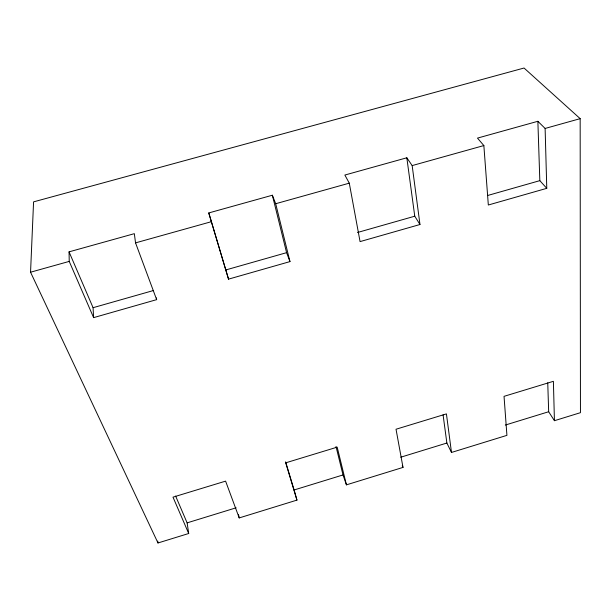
<?xml version="1.0" encoding="UTF-8"?>
<svg xmlns="http://www.w3.org/2000/svg" width="611" height="611" viewBox="0 0 611 611"><rect width="100%" height="100%" fill="white"/><g stroke="black" fill="none" stroke-linecap="round" stroke-linejoin="round"><path stroke-width="0.92" d="M175.632 496.056L187.126 522.863L188.7 533.502L157.982 542.973L30.55 272.208L33.574 201.867L524.047 68.027L580.167 118.656L580.45 412.677L554.429 420.704L548.67 411.738L547.746 382.769M187.126 522.863L236.129 507.802M188.7 533.502L172.997 497.148L225.596 481.132L239.207 517.922L296.954 500.111L294.112 489.976L343.015 474.946L336.012 446.504M400.755 457.204L446.87 443.028L443.082 414.884M505.297 425.065L548.67 411.738M343.015 474.946L346.437 484.851L403.008 467.407L396.027 429.235L446.427 413.891L451.483 452.453L506.924 435.353L504.037 396.348L553.39 381.317L554.429 420.704M156.645 299.642L135.543 242.873L134.336 233.669L69.051 251.854L69.234 261.401L93.613 317.628L156.645 299.642L156.378 297.893M228.529 279.135L289.973 261.6L275.691 203.723L272.361 195.23L208.771 212.941L228.529 279.135L208.771 212.941M419.978 224.512L360.062 241.605L349.286 183.163L344.864 175.044L406.827 157.783L412.165 165.589L419.978 224.512L414.762 216.21L406.827 157.783M546.776 188.333L488.326 205.006L483.859 145.563L477.481 138.109L537.871 121.291L545.119 128.447L546.776 188.333L539.826 180.65L537.871 121.291M93.613 317.628L93.078 307.692L153.353 290.553M226.024 269.886L286.59 252.664L289.973 261.6M357.504 232.493L414.762 216.21M487.67 195.482L539.826 180.65M30.55 272.208L69.234 261.401M135.543 242.873L211.123 221.762M275.691 203.723L349.286 183.163M412.165 165.589L483.859 145.563M545.119 128.447L580.167 118.656M446.87 443.028L451.483 452.453M69.051 251.854L93.078 307.692M402.267 465.651L403.008 467.407M285.627 461.84L294.112 489.976M296.954 500.111L285.704 462.833L337.188 447.153L346.437 484.851M272.361 195.23L286.59 252.664M238.481 514.454L239.207 517.922M157.768 541.079L157.982 542.973"/></g></svg>
